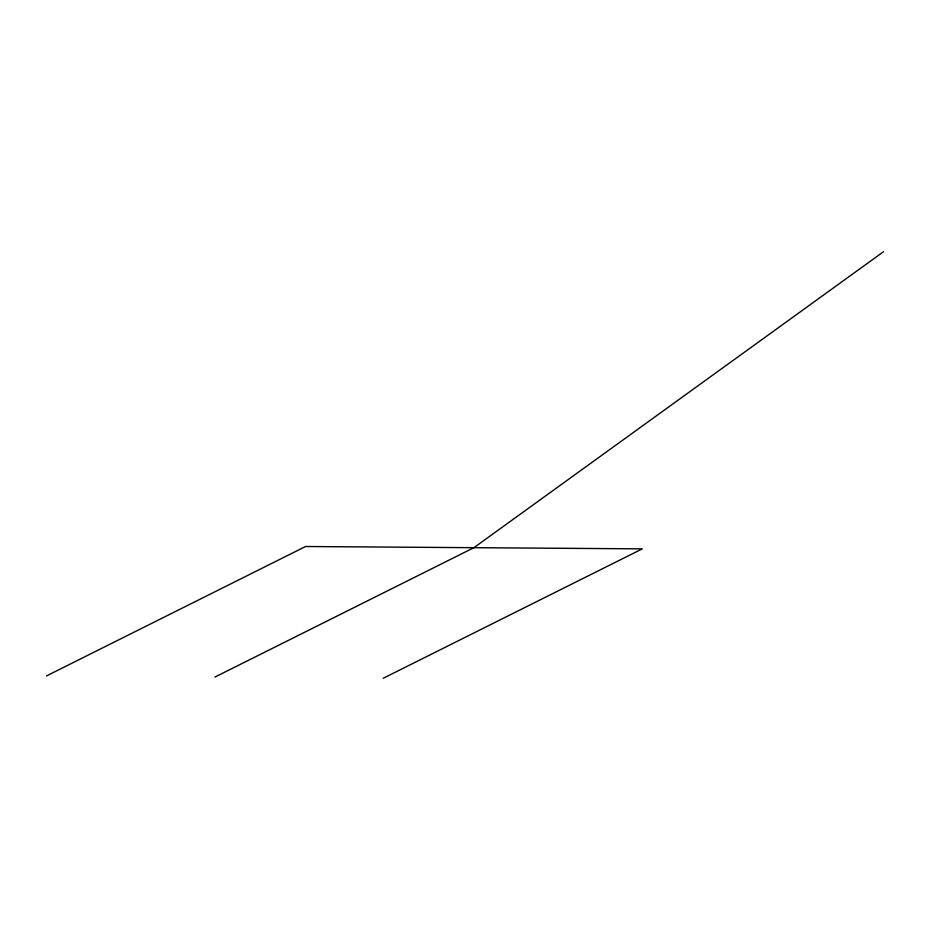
<?xml version="1.0" encoding="UTF-8"?>
<svg xmlns="http://www.w3.org/2000/svg" width="930" height="930" viewBox="0 0 930 930"><rect width="100%" height="100%" fill="white"/><g stroke="black" fill="none" stroke-linecap="round" stroke-linejoin="round"><path stroke-width="1.4" d="M883.5 251.739L473.916 547.689L214.865 677.098M46.5 675.924L305.551 546.514L642.293 548.851L383.241 678.261"/></g></svg>
